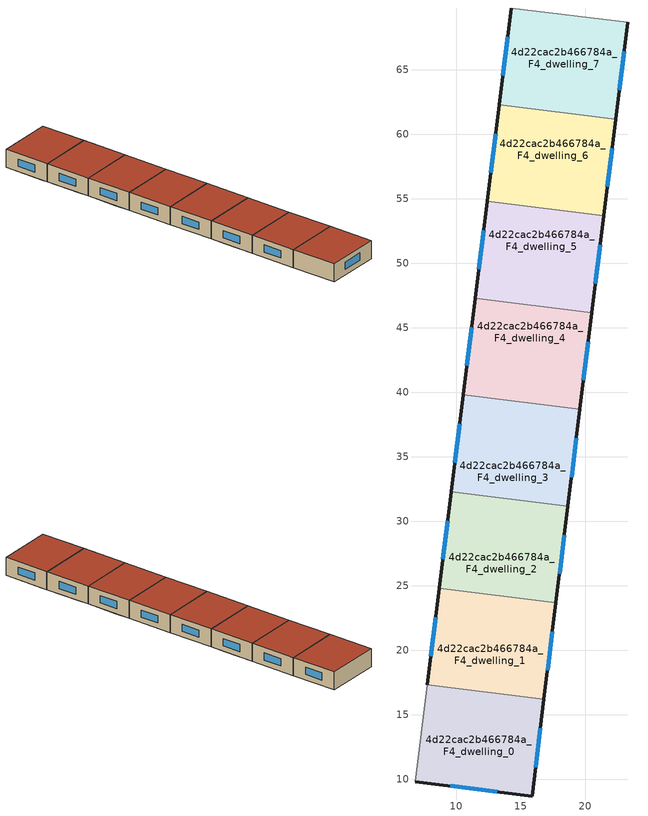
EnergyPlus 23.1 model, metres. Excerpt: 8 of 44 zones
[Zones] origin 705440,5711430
4d22cac2b466784a_F4_dwelling_0
 floor to 4d22cac2b466784a_F3_dwelling_0 (EU_floor_Construction): 16.68,15.36 15.86,8.71 6.8,9.82 7.63,16.48 z12
 floor to 4d22cac2b466784a_F3_dwelling_1 (EU_floor_Construction): 16.79,16.2 16.68,15.36 7.63,16.48 7.73,17.32 z12
 wall outside (EU_wall_Construction): 6.8,9.82 15.86,8.71 16.79,16.2 z12:15
 wall to 4d22cac2b466784a_F4_dwelling_1 (EU_wall_Construction): 16.79,16.2 7.73,17.32 z12:15
 wall adiabatic (EU_wall_Construction): 7.73,17.32 6.8,9.82 z12:15
 window (EU_Window_Construction): 16.14,10.95 16.51,13.96 / 9.51,9.49 13.15,9.04 z12.9:14.1
 roof outside (EU_roof_Construction): 15.86,8.71 16.79,16.2 7.73,17.32 6.8,9.82 z15
4d22cac2b466784a_F4_dwelling_1
 floor to 4d22cac2b466784a_F3_dwelling_1 (EU_floor_Construction): 17.51,22.02 16.79,16.2 7.73,17.32 8.45,23.14 z12
 floor to 4d22cac2b466784a_F3_dwelling_2 (EU_floor_Construction): 17.71,23.69 17.51,22.02 8.45,23.14 8.66,24.81 z12
 wall outside (EU_wall_Construction): 16.79,16.2 17.71,23.69 / 8.66,24.81 7.73,17.32 z12:15
 wall to 4d22cac2b466784a_F4_dwelling_2 (EU_wall_Construction): 17.71,23.69 8.66,24.81 z12:15
 window (EU_Window_Construction): 17.06,18.44 17.44,21.45 / 8.38,22.57 8.01,19.56 z12.9:14.1
 roof outside (EU_roof_Construction): 16.79,16.2 17.71,23.69 8.66,24.81 7.73,17.32 z15
4d22cac2b466784a_F4_dwelling_2
 floor to 4d22cac2b466784a_F3_dwelling_2 (EU_floor_Construction): 18.33,28.69 17.71,23.69 8.66,24.81 9.28,29.8 z12
 floor to 4d22cac2b466784a_F3_dwelling_3 (EU_floor_Construction): 18.64,31.18 18.33,28.69 9.28,29.8 9.59,32.3 z12
 wall outside (EU_wall_Construction): 17.71,23.69 18.64,31.18 / 9.59,32.3 8.66,24.81 z12:15
 wall to 4d22cac2b466784a_F4_dwelling_3 (EU_wall_Construction): 18.64,31.18 9.59,32.3 z12:15
 window (EU_Window_Construction): 17.99,25.93 18.36,28.94 / 9.31,30.06 8.94,27.05 z12.9:14.1
 roof outside (EU_roof_Construction): 17.71,23.69 18.64,31.18 9.59,32.3 8.66,24.81 z15
4d22cac2b466784a_F4_dwelling_3
 floor to 4d22cac2b466784a_F3_dwelling_3 (EU_floor_Construction): 19.16,35.35 18.64,31.18 9.59,32.3 10.11,36.47 z12
 floor adiabatic (EU_floor_Construction): 19.57,38.68 19.16,35.35 10.11,36.47 10.52,39.8 z12
 wall outside (EU_wall_Construction): 18.64,31.18 19.57,38.68 / 10.52,39.8 9.59,32.3 z12:15
 wall to 4d22cac2b466784a_F4_dwelling_4 (EU_wall_Construction): 19.57,38.68 10.52,39.8 z12:15
 window (EU_Window_Construction): 18.92,33.43 19.29,36.43 / 10.24,37.56 9.87,34.55 z12.9:14.1
 roof outside (EU_roof_Construction): 18.64,31.18 19.57,38.68 10.52,39.8 9.59,32.3 z15
4d22cac2b466784a_F4_dwelling_4
 floor to 4d22cac2b466784a_F3_dwelling_5 (EU_floor_Construction): 20.5,46.18 19.98,42.01 10.93,43.13 11.45,47.3 z12
 floor to 4d22cac2b466784a_F3_dwelling_4 (EU_floor_Construction): 19.98,42.01 19.57,38.68 10.52,39.8 10.93,43.13 z12
 wall outside (EU_wall_Construction): 19.57,38.68 20.5,46.18 / 11.45,47.3 10.52,39.8 z12:15
 wall to 4d22cac2b466784a_F4_dwelling_5 (EU_wall_Construction): 20.5,46.18 11.45,47.3 z12:15
 window (EU_Window_Construction): 19.85,40.92 20.22,43.93 / 11.17,45.05 10.8,42.04 z12.9:14.1
 roof outside (EU_roof_Construction): 19.57,38.68 20.5,46.18 11.45,47.3 10.52,39.8 z15
4d22cac2b466784a_F4_dwelling_5
 floor to 4d22cac2b466784a_F3_dwelling_5 (EU_floor_Construction): 20.81,48.68 20.5,46.18 11.45,47.3 11.76,49.79 z12
 floor to 4d22cac2b466784a_F3_dwelling_6 (EU_floor_Construction): 21.43,53.67 20.81,48.68 11.76,49.79 12.38,54.79 z12
 wall outside (EU_wall_Construction): 20.5,46.18 21.43,53.67 / 12.38,54.79 11.45,47.3 z12:15
 wall to 4d22cac2b466784a_F4_dwelling_6 (EU_wall_Construction): 21.43,53.67 12.38,54.79 z12:15
 window (EU_Window_Construction): 20.78,48.42 21.15,51.43 / 12.1,52.55 11.73,49.54 z12.9:14.1
 roof outside (EU_roof_Construction): 20.5,46.18 21.43,53.67 12.38,54.79 11.45,47.3 z15
4d22cac2b466784a_F4_dwelling_6
 floor to 4d22cac2b466784a_F3_dwelling_6 (EU_floor_Construction): 21.63,55.34 21.43,53.67 12.38,54.79 12.59,56.46 z12
 floor to 4d22cac2b466784a_F3_dwelling_7 (EU_floor_Construction): 22.35,61.17 21.63,55.34 12.59,56.46 13.31,62.29 z12
 wall outside (EU_wall_Construction): 21.43,53.67 22.35,61.17 / 13.31,62.29 12.38,54.79 z12:15
 wall to 4d22cac2b466784a_F4_dwelling_7 (EU_wall_Construction): 22.35,61.17 13.31,62.29 z12:15
 window (EU_Window_Construction): 21.7,55.92 22.08,58.93 / 13.03,60.05 12.66,57.04 z12.9:14.1
 roof outside (EU_roof_Construction): 21.43,53.67 22.35,61.17 13.31,62.29 12.38,54.79 z15
4d22cac2b466784a_F4_dwelling_7
 floor to 4d22cac2b466784a_F3_dwelling_7 (EU_floor_Construction): 22.46,62.01 22.35,61.17 13.31,62.29 13.41,63.13 z12
 floor to 4d22cac2b466784a_F3_dwelling_8 (EU_floor_Construction): 23.28,68.68 22.46,62.01 13.41,63.13 14.24,69.79 z12
 wall outside (EU_wall_Construction): 22.35,61.17 23.28,68.68 / 14.24,69.79 13.31,62.29 z12:15
 wall adiabatic (EU_wall_Construction): 23.28,68.68 14.24,69.79 z12:15
 window (EU_Window_Construction): 22.63,63.42 23,66.43 / 13.96,67.55 13.59,64.54 z12.9:14.1
 roof outside (EU_roof_Construction): 22.35,61.17 23.28,68.68 14.24,69.79 13.31,62.29 z15
[Building]
EU S2 Campaign: North Axis=0; Terrain=City; Solar Distribution=FullExterior
[Site:Location]
London: Latitude=51.5; Longitude=-0.5; Time Zone=0; Elevation=25
[SizingPeriod:WeatherFileDays]
AnnualSizingPeriod: Begin Month=1; Begin Day of Month=1; End Month=12; End Day of Month=31; Day of Week for Start Day=Monday; Use Weather File Daylight Saving Period=No; Use Weather File Rain and Snow Indicators=No
[MATERIAL]
EU_InternalMass_Material: Roughness=MediumRough; Thickness=0.1; Conductivity=1; Density=1800; Specific Heat=900; Thermal Absorptance=0.9; Solar Absorptance=0.7; Visible Absorptance=0.7
[MATERIAL:NOMASS] Roughness=MediumRough; Thermal Absorptance=0.9; Solar Absorptance=0.7; Visible Absorptance=0.7
Name | Thermal Resistance
EU_wall_NoMass | 1.04674
EU_roof_NoMass | 4.32442
EU_floor_NoMass | 2.04616
[WINDOWMATERIAL:SIMPLEGLAZINGSYSTEM]
EU_Window_SimpleGlazing: UFactor=4.25843; Solar Heat Gain Coefficient=0.85; Visible Transmittance=0.85
[CONSTRUCTION]
EU_wall_Construction: EU_wall_NoMass
EU_roof_Construction: EU_roof_NoMass
EU_floor_Construction: EU_floor_NoMass
EU_Window_Construction: EU_Window_SimpleGlazing
EU_InternalMass_Construction: EU_InternalMass_Material
[ZONE] Type=1; Multiplier=1; Ceiling Height=autocalculate; Floor Area=autocalculate; Part of Total Floor Area=Yes
Name | Volume
4d22cac2b466784a_F4_dwelling_0 | 206.631
4d22cac2b466784a_F4_dwelling_1 | 206.597
4d22cac2b466784a_F4_dwelling_2 | 206.618
4d22cac2b466784a_F4_dwelling_3 | 206.613
4d22cac2b466784a_F4_dwelling_4 | 206.635
4d22cac2b466784a_F4_dwelling_5 | 206.615
4d22cac2b466784a_F4_dwelling_6 | 206.634
4d22cac2b466784a_F4_dwelling_7 | 206.621
[INTERNALMASS] Construction=EU_InternalMass_Construction
Name | Zone or ZoneList | Surface Area
4d22cac2b466784a_F4_dwelling_0_EU_InternalMass | 4d22cac2b466784a_F4_dwelling_0 | 68.8769
4d22cac2b466784a_F4_dwelling_1_EU_InternalMass | 4d22cac2b466784a_F4_dwelling_1 | 68.8654
4d22cac2b466784a_F4_dwelling_2_EU_InternalMass | 4d22cac2b466784a_F4_dwelling_2 | 68.8728
4d22cac2b466784a_F4_dwelling_3_EU_InternalMass | 4d22cac2b466784a_F4_dwelling_3 | 68.8712
4d22cac2b466784a_F4_dwelling_4_EU_InternalMass | 4d22cac2b466784a_F4_dwelling_4 | 68.8783
4d22cac2b466784a_F4_dwelling_5_EU_InternalMass | 4d22cac2b466784a_F4_dwelling_5 | 68.8717
4d22cac2b466784a_F4_dwelling_6_EU_InternalMass | 4d22cac2b466784a_F4_dwelling_6 | 68.878
4d22cac2b466784a_F4_dwelling_7_EU_InternalMass | 4d22cac2b466784a_F4_dwelling_7 | 68.8735
[OTHEREQUIPMENT] Fuel Type=Electricity; Design Level Calculation Method=Watts/Area; Power per Zone Floor Area=1; Fraction Latent=0; Fraction Radiant=0; Fraction Lost=0; Carbon Dioxide Generation Rate=0; EndUse Subcategory=EU_Step8_InternalGains
Name | Zone or ZoneList or Space or SpaceList | Schedule
EU_Step8_InternalGain_4d22cac2b466784a_F4_dwelling_0_f000 | 4d22cac2b466784a_F4_dwelling_0 | EU_Step8_GainSchedule_4d22cac2b466784a_F4_dwelling_0_f000
EU_Step8_InternalGain_4d22cac2b466784a_F4_dwelling_1_f000 | 4d22cac2b466784a_F4_dwelling_1 | EU_Step8_GainSchedule_4d22cac2b466784a_F4_dwelling_1_f000
EU_Step8_InternalGain_4d22cac2b466784a_F4_dwelling_2_f000 | 4d22cac2b466784a_F4_dwelling_2 | EU_Step8_GainSchedule_4d22cac2b466784a_F4_dwelling_2_f000
EU_Step8_InternalGain_4d22cac2b466784a_F4_dwelling_3_f000 | 4d22cac2b466784a_F4_dwelling_3 | EU_Step8_GainSchedule_4d22cac2b466784a_F4_dwelling_3_f000
EU_Step8_InternalGain_4d22cac2b466784a_F4_dwelling_4_f000 | 4d22cac2b466784a_F4_dwelling_4 | EU_Step8_GainSchedule_4d22cac2b466784a_F4_dwelling_4_f000
EU_Step8_InternalGain_4d22cac2b466784a_F4_dwelling_5_f000 | 4d22cac2b466784a_F4_dwelling_5 | EU_Step8_GainSchedule_4d22cac2b466784a_F4_dwelling_5_f000
EU_Step8_InternalGain_4d22cac2b466784a_F4_dwelling_6_f000 | 4d22cac2b466784a_F4_dwelling_6 | EU_Step8_GainSchedule_4d22cac2b466784a_F4_dwelling_6_f000
EU_Step8_InternalGain_4d22cac2b466784a_F4_dwelling_7_f000 | 4d22cac2b466784a_F4_dwelling_7 | EU_Step8_GainSchedule_4d22cac2b466784a_F4_dwelling_7_f000
[ZONEVENTILATION:DESIGNFLOWRATE] Schedule=EU_AlwaysOn; Design Flow Rate Calculation Method=AirChanges/Hour; Air Changes per Hour=0.488719; Ventilation Type=Natural; Fan Pressure Rise=0; Fan Total Efficiency=1; Constant Term Coefficient=1; Temperature Term Coefficient=0; Velocity Term Coefficient=0; Velocity Squared Term Coefficient=0; Minimum Indoor Temperature=-100; Maximum Indoor Temperature=100; Delta Temperature=-100; Minimum Outdoor Temperature=-100; Maximum Outdoor Temperature=100; Maximum Wind Speed=40
Name | Zone or ZoneList or Space or SpaceList
EU_ConstantAir_4d22cac2b466784a_F4_dwelling_0 | 4d22cac2b466784a_F4_dwelling_0
EU_ConstantAir_4d22cac2b466784a_F4_dwelling_1 | 4d22cac2b466784a_F4_dwelling_1
EU_ConstantAir_4d22cac2b466784a_F4_dwelling_2 | 4d22cac2b466784a_F4_dwelling_2
EU_ConstantAir_4d22cac2b466784a_F4_dwelling_3 | 4d22cac2b466784a_F4_dwelling_3
EU_ConstantAir_4d22cac2b466784a_F4_dwelling_4 | 4d22cac2b466784a_F4_dwelling_4
EU_ConstantAir_4d22cac2b466784a_F4_dwelling_5 | 4d22cac2b466784a_F4_dwelling_5
EU_ConstantAir_4d22cac2b466784a_F4_dwelling_6 | 4d22cac2b466784a_F4_dwelling_6
EU_ConstantAir_4d22cac2b466784a_F4_dwelling_7 | 4d22cac2b466784a_F4_dwelling_7
[HVACTEMPLATE:THERMOSTAT] Constant Heating Setpoint=20; Constant Cooling Setpoint=50
EU_HeatOnly_4d22cac2b466784a_F0_dwelling_0; EU_HeatOnly_4d22cac2b466784a_F0_dwelling_1; EU_HeatOnly_4d22cac2b466784a_F0_dwelling_2; EU_HeatOnly_4d22cac2b466784a_F0_dwelling_3; EU_HeatOnly_4d22cac2b466784a_F0_dwelling_4; EU_HeatOnly_4d22cac2b466784a_F0_dwelling_5; EU_HeatOnly_4d22cac2b466784a_F0_dwelling_6; EU_HeatOnly_4d22cac2b466784a_F0_dwelling_7; EU_HeatOnly_4d22cac2b466784a_F0_dwelling_8; EU_HeatOnly_4d22cac2b466784a_F1_dwelling_0; EU_HeatOnly_4d22cac2b466784a_F1_dwelling_1; EU_HeatOnly_4d22cac2b466784a_F1_dwelling_2; EU_HeatOnly_4d22cac2b466784a_F1_dwelling_3; EU_HeatOnly_4d22cac2b466784a_F1_dwelling_4; EU_HeatOnly_4d22cac2b466784a_F1_dwelling_5; EU_HeatOnly_4d22cac2b466784a_F1_dwelling_6; EU_HeatOnly_4d22cac2b466784a_F1_dwelling_7; EU_HeatOnly_4d22cac2b466784a_F1_dwelling_8; EU_HeatOnly_4d22cac2b466784a_F2_dwelling_0; EU_HeatOnly_4d22cac2b466784a_F2_dwelling_1; EU_HeatOnly_4d22cac2b466784a_F2_dwelling_2; EU_HeatOnly_4d22cac2b466784a_F2_dwelling_3; EU_HeatOnly_4d22cac2b466784a_F2_dwelling_4; EU_HeatOnly_4d22cac2b466784a_F2_dwelling_5; EU_HeatOnly_4d22cac2b466784a_F2_dwelling_6; EU_HeatOnly_4d22cac2b466784a_F2_dwelling_7; EU_HeatOnly_4d22cac2b466784a_F2_dwelling_8; EU_HeatOnly_4d22cac2b466784a_F3_dwelling_0; EU_HeatOnly_4d22cac2b466784a_F3_dwelling_1; EU_HeatOnly_4d22cac2b466784a_F3_dwelling_2; EU_HeatOnly_4d22cac2b466784a_F3_dwelling_3; EU_HeatOnly_4d22cac2b466784a_F3_dwelling_4; EU_HeatOnly_4d22cac2b466784a_F3_dwelling_5; EU_HeatOnly_4d22cac2b466784a_F3_dwelling_6; EU_HeatOnly_4d22cac2b466784a_F3_dwelling_7; EU_HeatOnly_4d22cac2b466784a_F3_dwelling_8; EU_HeatOnly_4d22cac2b466784a_F4_dwelling_0; EU_HeatOnly_4d22cac2b466784a_F4_dwelling_1; EU_HeatOnly_4d22cac2b466784a_F4_dwelling_2; EU_HeatOnly_4d22cac2b466784a_F4_dwelling_3; EU_HeatOnly_4d22cac2b466784a_F4_dwelling_4; EU_HeatOnly_4d22cac2b466784a_F4_dwelling_5; EU_HeatOnly_4d22cac2b466784a_F4_dwelling_6; EU_HeatOnly_4d22cac2b466784a_F4_dwelling_7
[HVACTEMPLATE:ZONE:IDEALLOADSAIRSYSTEM] System Availability Schedule=EU_AlwaysOn; Maximum Heating Supply Air Temperature=50; Minimum Cooling Supply Air Temperature=13; Maximum Heating Supply Air Humidity Ratio=0.0156; Minimum Cooling Supply Air Humidity Ratio=0.0077; Heating Limit=NoLimit; Cooling Limit=NoLimit; Heating Availability Schedule=EU_AlwaysOn; Cooling Availability Schedule=EU_CoolingOff; Dehumidification Control Type=ConstantSensibleHeatRatio; Cooling Sensible Heat Ratio=0.7; Dehumidification Setpoint=60; Humidification Control Type=None; Humidification Setpoint=30; Outdoor Air Method=None; Outdoor Air Flow Rate per Person=0.00944; Outdoor Air Flow Rate per Zone Floor Area=0; Outdoor Air Flow Rate per Zone=0; Demand Controlled Ventilation Type=None; Outdoor Air Economizer Type=NoEconomizer; Heat Recovery Type=None; Sensible Heat Recovery Effectiveness=0.7; Latent Heat Recovery Effectiveness=0.65
Name | Template Thermostat
4d22cac2b466784a_F4_dwelling_0 | EU_HeatOnly_4d22cac2b466784a_F4_dwelling_0
4d22cac2b466784a_F4_dwelling_1 | EU_HeatOnly_4d22cac2b466784a_F4_dwelling_1
4d22cac2b466784a_F4_dwelling_2 | EU_HeatOnly_4d22cac2b466784a_F4_dwelling_2
4d22cac2b466784a_F4_dwelling_3 | EU_HeatOnly_4d22cac2b466784a_F4_dwelling_3
4d22cac2b466784a_F4_dwelling_4 | EU_HeatOnly_4d22cac2b466784a_F4_dwelling_4
4d22cac2b466784a_F4_dwelling_5 | EU_HeatOnly_4d22cac2b466784a_F4_dwelling_5
4d22cac2b466784a_F4_dwelling_6 | EU_HeatOnly_4d22cac2b466784a_F4_dwelling_6
4d22cac2b466784a_F4_dwelling_7 | EU_HeatOnly_4d22cac2b466784a_F4_dwelling_7
[SIZING:ZONE] Zone Cooling Design Supply Air Temperature Input Method=SupplyAirTemperature; Zone Cooling Design Supply Air Temperature=13; Zone Heating Design Supply Air Temperature Input Method=SupplyAirTemperature; Zone Heating Design Supply Air Temperature=50; Zone Cooling Design Supply Air Humidity Ratio=0.008; Zone Heating Design Supply Air Humidity Ratio=0.008; Cooling Design Air Flow Method=DesignDay; Cooling Design Air Flow Rate=0; Cooling Minimum Air Flow per Zone Floor Area=0.000762; Cooling Minimum Air Flow=0; Cooling Minimum Air Flow Fraction=0.2; Heating Design Air Flow Method=DesignDay; Heating Design Air Flow Rate=0; Heating Maximum Air Flow per Zone Floor Area=0.002032; Heating Maximum Air Flow=0.141576; Heating Maximum Air Flow Fraction=0.3; Account for Dedicated Outdoor Air System=No; Dedicated Outdoor Air System Control Strategy=NeutralSupplyAir; Dedicated Outdoor Air Low Setpoint Temperature for Design=autosize; Dedicated Outdoor Air High Setpoint Temperature for Design=autosize; Zone Load Sizing Method=Sensible Load Only No Latent Load; Zone Latent Cooling Design Supply Air Humidity Ratio Input Method=HumidityRatioDifference; Zone Cooling Design Supply Air Humidity Ratio Difference=0.005; Zone Latent Heating Design Supply Air Humidity Ratio Input Method=HumidityRatioDifference; Zone Humidification Design Supply Air Humidity Ratio Difference=0.005
4d22cac2b466784a_F4_dwelling_0; 4d22cac2b466784a_F4_dwelling_1; 4d22cac2b466784a_F4_dwelling_2; 4d22cac2b466784a_F4_dwelling_3; 4d22cac2b466784a_F4_dwelling_4; 4d22cac2b466784a_F4_dwelling_5; 4d22cac2b466784a_F4_dwelling_6; 4d22cac2b466784a_F4_dwelling_7
[SCHEDULE:CONSTANT]
Name | Hourly Value
EU_AlwaysOn | 1
EU_CoolingOff | 0
[SCHEDULE:FILE] Column Number=1; Rows to Skip at Top=0; Number of Hours of Data=8760; Column Separator=Comma; Interpolate to Timestep=No; Minutes per Item=60; Adjust Schedule for Daylight Savings=Yes
Name | File
EU_Step8_GainSchedule_4d22cac2b466784a_F4_dwelling_0_f000 | ../../schedules/4d22cac2b466784a/4d22cac2b466784a_F4_dwelling_0_f000_gain.csv
EU_Step8_GainSchedule_4d22cac2b466784a_F4_dwelling_1_f000 | ../../schedules/4d22cac2b466784a/4d22cac2b466784a_F4_dwelling_1_f000_gain.csv
EU_Step8_GainSchedule_4d22cac2b466784a_F4_dwelling_2_f000 | ../../schedules/4d22cac2b466784a/4d22cac2b466784a_F4_dwelling_2_f000_gain.csv
EU_Step8_GainSchedule_4d22cac2b466784a_F4_dwelling_3_f000 | ../../schedules/4d22cac2b466784a/4d22cac2b466784a_F4_dwelling_3_f000_gain.csv
EU_Step8_GainSchedule_4d22cac2b466784a_F4_dwelling_4_f000 | ../../schedules/4d22cac2b466784a/4d22cac2b466784a_F4_dwelling_4_f000_gain.csv
EU_Step8_GainSchedule_4d22cac2b466784a_F4_dwelling_5_f000 | ../../schedules/4d22cac2b466784a/4d22cac2b466784a_F4_dwelling_5_f000_gain.csv
EU_Step8_GainSchedule_4d22cac2b466784a_F4_dwelling_6_f000 | ../../schedules/4d22cac2b466784a/4d22cac2b466784a_F4_dwelling_6_f000_gain.csv
EU_Step8_GainSchedule_4d22cac2b466784a_F4_dwelling_7_f000 | ../../schedules/4d22cac2b466784a/4d22cac2b466784a_F4_dwelling_7_f000_gain.csv
